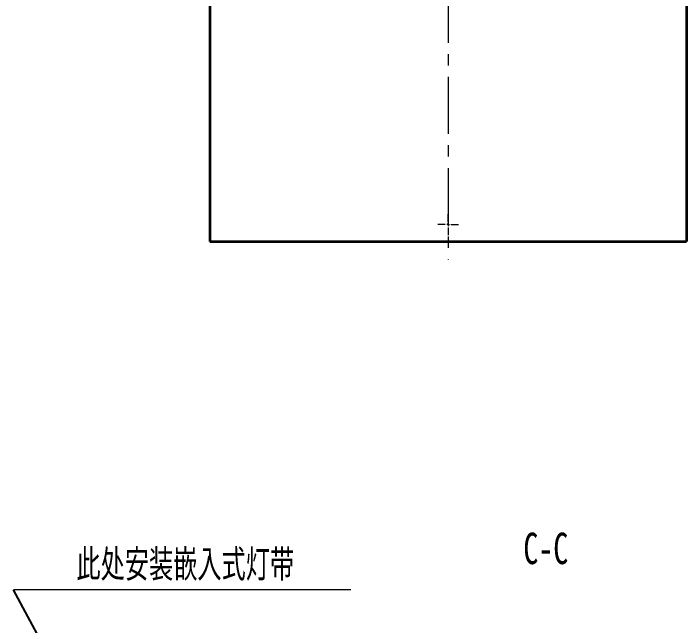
# Model space of a CAD drawing. Header units: millimetres. Extents: x 0 to 4752, y 0 to 3360.
# Drawn here: x 2826 to 3426, y 1515 to 2061 of the extents above; entities that cross this region are included whole.
import ezdxf

# ---------------------------------------------------------------- set-up
doc = ezdxf.new("R2010")
doc.units = ezdxf.units.MM
doc.header["$LTSCALE"] = 8
doc.linetypes.add('CENTERX2', pattern=[20.32, 12.7, -2.54, 2.54, -2.54])
doc.styles.add('SLDTEXTSTYLE3', font='TXT', dxfattribs={"width": 0.7, "bigfont": 'bigfont'})
doc.styles.add('SLDTEXTSTYLE4', font='TXT', dxfattribs={"width": 0.7})
doc.dimstyles.new('SLDDIMSTYLE9', dxfattribs={"dimtxt": 0.18, "dimasz": 32.64, "dimexe": 0, "dimexo": 0.0625, "dimgap": 0, "dimtad": 0, "dimtih": 1, "dimtoh": 1, "dimdec": 0, "dimrnd": 1e-09, "dimzin": 0, "dimdsep": 46, "dimtxsty": 'Standard', "dimsah": 1, "dimcen": 0.09, "dimadec": 0, "dimazin": 0, "dimtfac": 32.64, "dimtdec": 0, "dimtofl": 0, "dimtmove": 0, "dimatfit": 3, "dimfxl": 1, "dimfrac": 2, "dimtolj": 1, "dimtzin": 0, "dimarcsym": 0})

# ---------------------------------------------------------------- blocks, each defined once
blk = doc.blocks.new('SW_NOTE_0_7')
at = {"color": 0, "linetype": 'Continuous', "lineweight": 0}
blk.add_line((300.74, 0), (0, 0), dxfattribs=at)
at = {"color": 0, "linetype": 'Continuous', "lineweight": 0, "insert": (153.13, 36.19), "char_height": 28, "attachment_point": 2, "style": 'SLDTEXTSTYLE3'}
blk.add_mtext('此处安装嵌入式灯带', dxfattribs=at)
blk = doc.blocks.new('工程图视图15')
at = {"color": 7, "linetype": 'Continuous', "lineweight": 35}
for p, q in [((-430, 293.81), (-430, -405.85)), ((-5, 293.81), (-5, -405.85)), ((-430, -405.85), (-5, -405.85))]:
    blk.add_line(p, q, dxfattribs=at)
blk = doc.blocks.new('SW_CENTERMARKSYMBOL_7')
at = {"color": 0, "linetype": 'Continuous', "lineweight": 18}
for p, q in [((0, 2.5), (0, 9.3)), ((-2.5, 0), (-9.3, 0)), ((0, 0), (-1.25, 0)), ((0, 0), (0, 1.25)), ((0, 0), (0, -1.25)), ((0, 0), (1.25, 0)), ((2.5, 0), (9.3, 0)), ((0, -2.5), (0, -9.3))]:
    blk.add_line(p, q, dxfattribs=at)

msp = doc.modelspace()

# ---------------------------------------------------------------- linework, layer by layer
at = {"color": 7, "linetype": 'CENTERX2', "lineweight": 18, "ltscale": 0.5}
msp.add_line((3213.690703, 2573.027685), (3213.690703, 1841.374225), dxfattribs=at)

# ---------------------------------------------------------------- block references
at = {"color": 7, "linetype": 'Continuous', "lineweight": 35}
msp.add_blockref('工程图视图15', (3431.190703, 2263.220259), dxfattribs=at)
at = {"color": 7, "linetype": 'Continuous', "lineweight": 0}
for name, p in [('SW_CENTERMARKSYMBOL_7', (3213.690703, 1872.374225)), ('SW_NOTE_0_7', (2826.298457, 1546.785959))]:
    msp.add_blockref(name, p, dxfattribs=at)

# ---------------------------------------------------------------- texts
at = {"color": 7, "linetype": 'Continuous', "lineweight": 0, "insert": (3300.737819, 1597.766674), "char_height": 28, "attachment_point": 2, "style": 'SLDTEXTSTYLE4'}
msp.add_mtext('C-C', dxfattribs=at)

# ---------------------------------------------------------------- leaders
at = {"color": 7, "linetype": 'Continuous', "lineweight": 0}
msp.add_leader([(2915.915533, 1379.951716), (2826.298457, 1546.785959)], dimstyle='SLDDIMSTYLE9', dxfattribs=at)

doc.saveas('drawing.dxf')
